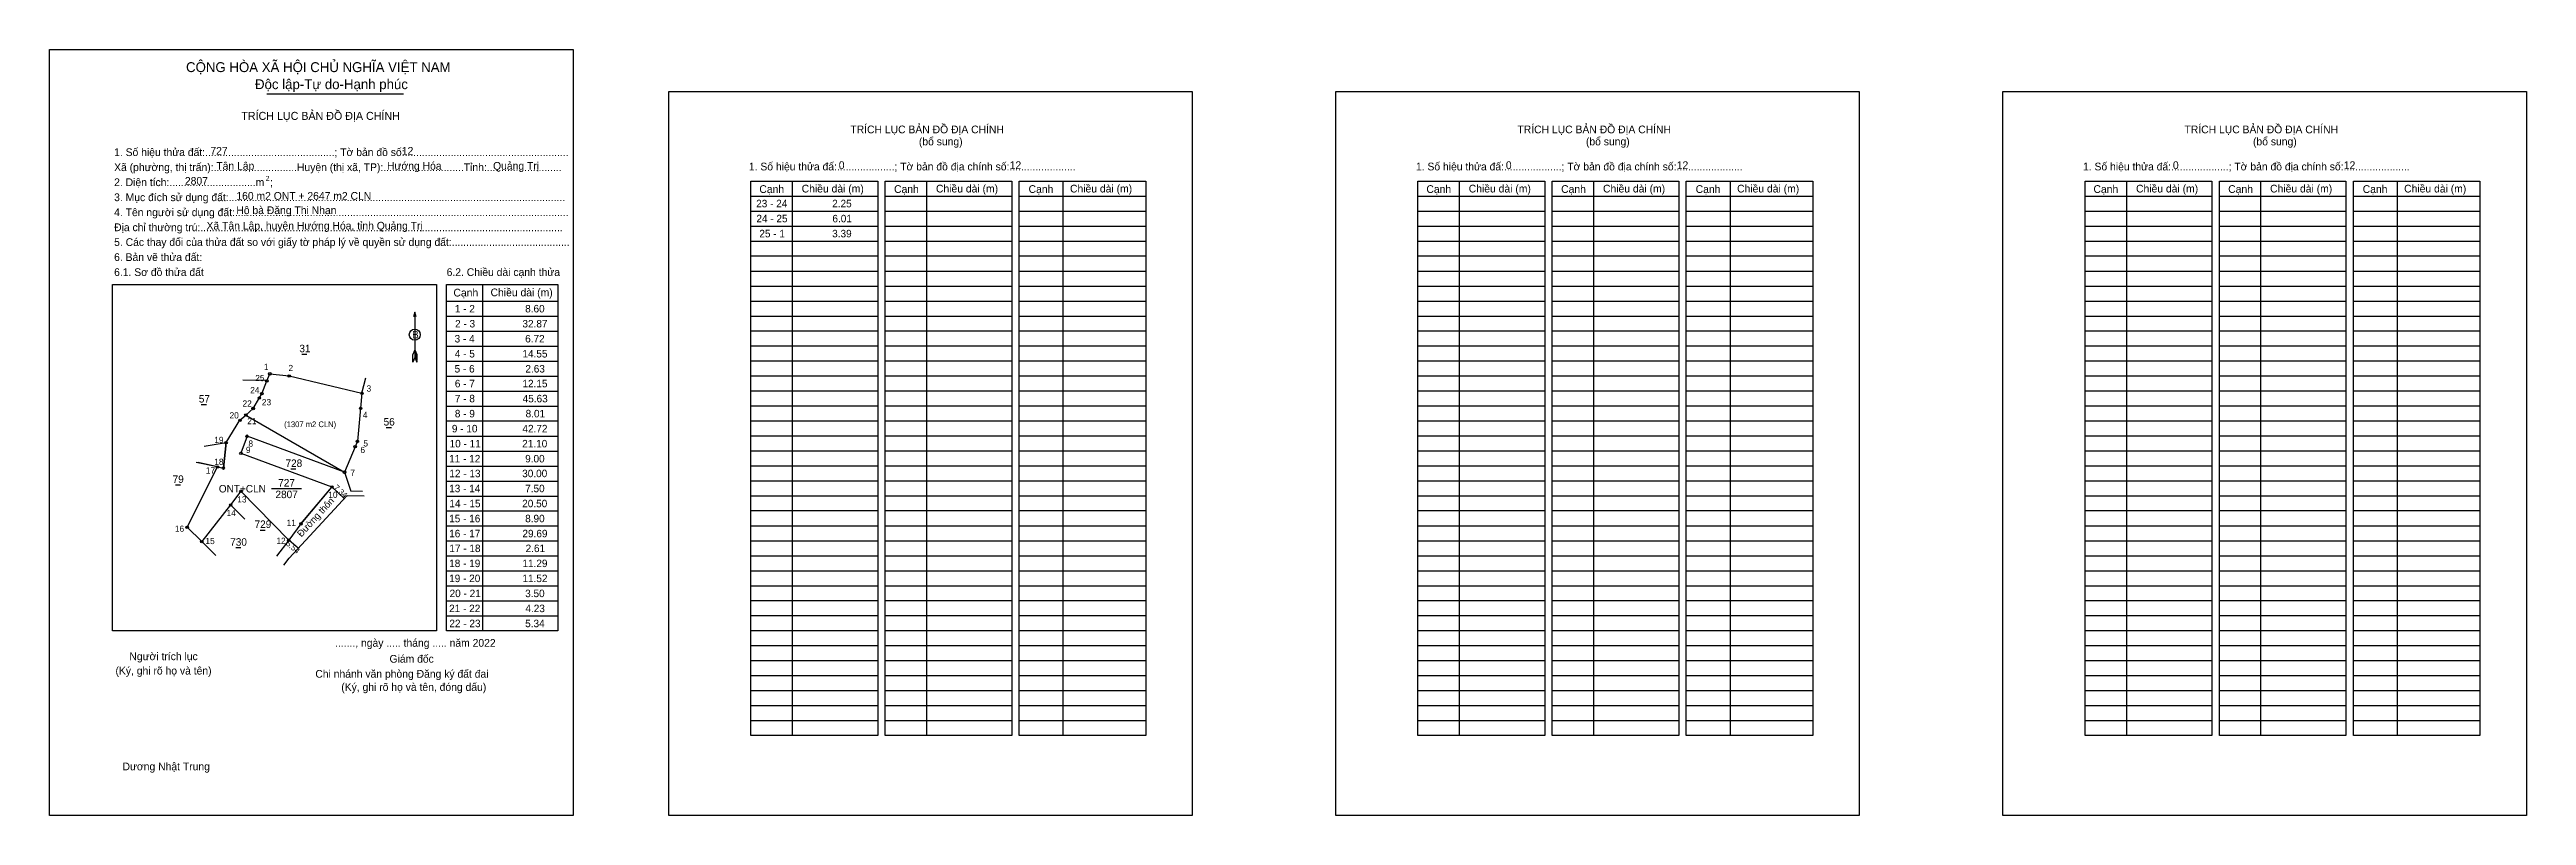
# Model space of a CAD drawing. Extents: x 547032 to 549145, y 1837343 to 1837679.
# Drawn here: x 548056 to 549145, y 1837343 to 1837679 of the extents above; entities that cross this region are included whole.
import ezdxf

# ---------------------------------------------------------------- set-up
doc = ezdxf.new("R2010")
doc.units = 0
for name, color, linetype in [('Level 1', 7, 'Continuous'), ('Level 11', 7, 'Continuous'), ('Level 13', 7, 'Continuous'), ('Level 2', 7, 'Continuous'), ('Level 5', 7, 'Continuous'), ('Level 52', 7, 'Continuous'), ('Level 6', 7, 'Continuous'), ('Level 9', 7, 'Continuous')]:
    doc.layers.add(name, color=color, linetype=linetype)

msp = doc.modelspace()

# ---------------------------------------------------------------- linework, layer by layer
at = {"layer": 'Level 1'}
for p, q in [((548056.2, 1837679.1), (548056.2, 1837679.1)), ((548328.3, 1837660.7), (548328.3, 1837660.7)), ((548364.4, 1837614.7), (548420.1, 1837614.7)), ((548382.5, 1837621.3), (548382.5, 1837377.7)), ((548423.4, 1837614.7), (548479, 1837614.7)), ((548441.5, 1837621.3), (548441.5, 1837377.7)), ((548482.3, 1837614.7), (548537.9, 1837614.7)), ((548501.5, 1837621.3), (548501.5, 1837377.7)), ((548657.5, 1837614.7), (548713.2, 1837614.7)), ((548675.6, 1837621.3), (548675.6, 1837377.7)), ((548716.5, 1837614.7), (548772.1, 1837614.7)), ((548734.6, 1837621.3), (548734.6, 1837377.7)), ((548775.4, 1837614.7), (548831, 1837614.7)), ((548794.6, 1837621.3), (548794.6, 1837377.7)), ((548950.6, 1837614.7), (549006.3, 1837614.7)), ((548968.8, 1837621.3), (548968.8, 1837377.7)), ((549009.6, 1837614.7), (549065.2, 1837614.7)), ((549027.7, 1837621.3), (549027.7, 1837377.7)), ((549068.5, 1837614.7), (549124.1, 1837614.7)), ((549087.7, 1837621.3), (549087.7, 1837377.7)), ((548364.4, 1837608.1), (548420.1, 1837608.1)), ((548364.4, 1837601.5), (548420.1, 1837601.5)), ((548423.4, 1837608.1), (548479, 1837608.1)), ((548423.4, 1837601.5), (548479, 1837601.5)), ((548482.3, 1837608.1), (548537.9, 1837608.1)), ((548482.3, 1837601.5), (548537.9, 1837601.5)), ((548657.5, 1837608.1), (548713.2, 1837608.1)), ((548657.5, 1837601.5), (548713.2, 1837601.5)), ((548716.5, 1837608.1), (548772.1, 1837608.1)), ((548716.5, 1837601.5), (548772.1, 1837601.5)), ((548775.4, 1837608.1), (548831, 1837608.1)), ((548775.4, 1837601.5), (548831, 1837601.5)), ((548950.6, 1837608.1), (549006.3, 1837608.1)), ((548950.6, 1837601.5), (549006.3, 1837601.5)), ((549009.6, 1837608.1), (549065.2, 1837608.1)), ((549009.6, 1837601.5), (549065.2, 1837601.5)), ((549068.5, 1837608.1), (549124.1, 1837608.1)), ((549068.5, 1837601.5), (549124.1, 1837601.5)), ((548364.4, 1837594.9), (548420.1, 1837594.9)), ((548423.4, 1837594.9), (548479, 1837594.9)), ((548482.3, 1837594.9), (548537.9, 1837594.9)), ((548657.5, 1837594.9), (548713.2, 1837594.9)), ((548716.5, 1837594.9), (548772.1, 1837594.9)), ((548775.4, 1837594.9), (548831, 1837594.9)), ((548950.6, 1837594.9), (549006.3, 1837594.9)), ((549009.6, 1837594.9), (549065.2, 1837594.9)), ((549068.5, 1837594.9), (549124.1, 1837594.9)), ((548364.4, 1837588.4), (548420.1, 1837588.4)), ((548364.4, 1837581.8), (548420.1, 1837581.8)), ((548423.4, 1837588.4), (548479, 1837588.4)), ((548423.4, 1837581.8), (548479, 1837581.8)), ((548482.3, 1837588.4), (548537.9, 1837588.4)), ((548482.3, 1837581.8), (548537.9, 1837581.8)), ((548657.5, 1837588.4), (548713.2, 1837588.4)), ((548657.5, 1837581.8), (548713.2, 1837581.8)), ((548716.5, 1837588.4), (548772.1, 1837588.4)), ((548716.5, 1837581.8), (548772.1, 1837581.8)), ((548775.4, 1837588.4), (548831, 1837588.4)), ((548775.4, 1837581.8), (548831, 1837581.8)), ((548950.6, 1837588.4), (549006.3, 1837588.4)), ((548950.6, 1837581.8), (549006.3, 1837581.8)), ((549009.6, 1837588.4), (549065.2, 1837588.4)), ((549009.6, 1837581.8), (549065.2, 1837581.8)), ((549068.5, 1837588.4), (549124.1, 1837588.4)), ((549068.5, 1837581.8), (549124.1, 1837581.8)), ((548083.9, 1837575.9), (548083.9, 1837575.9)), ((548246.5, 1837575.9), (548246.5, 1837423.7)), ((548364.4, 1837575.2), (548420.1, 1837575.2)), ((548364.4, 1837568.6), (548420.1, 1837568.6)), ((548423.4, 1837575.2), (548479, 1837575.2)), ((548423.4, 1837568.6), (548479, 1837568.6)), ((548482.3, 1837575.2), (548537.9, 1837575.2)), ((548482.3, 1837568.6), (548537.9, 1837568.6)), ((548657.5, 1837575.2), (548713.2, 1837575.2)), ((548657.5, 1837568.6), (548713.2, 1837568.6)), ((548716.5, 1837575.2), (548772.1, 1837575.2)), ((548716.5, 1837568.6), (548772.1, 1837568.6)), ((548775.4, 1837575.2), (548831, 1837575.2)), ((548775.4, 1837568.6), (548831, 1837568.6)), ((548950.6, 1837575.2), (549006.3, 1837575.2)), ((548950.6, 1837568.6), (549006.3, 1837568.6)), ((549009.6, 1837575.2), (549065.2, 1837575.2)), ((549009.6, 1837568.6), (549065.2, 1837568.6)), ((549068.5, 1837575.2), (549124.1, 1837575.2)), ((549068.5, 1837568.6), (549124.1, 1837568.6)), ((548216.7, 1837563.7), (548216.7, 1837543.8)), ((548230.7, 1837568.5), (548279.5, 1837568.5)), ((548230.7, 1837561.9), (548279.5, 1837561.9)), ((548364.4, 1837562), (548420.1, 1837562)), ((548423.4, 1837562), (548479, 1837562)), ((548482.3, 1837562), (548537.9, 1837562)), ((548657.5, 1837562), (548713.2, 1837562)), ((548716.5, 1837562), (548772.1, 1837562)), ((548775.4, 1837562), (548831, 1837562)), ((548950.6, 1837562), (549006.3, 1837562)), ((549009.6, 1837562), (549065.2, 1837562)), ((549068.5, 1837562), (549124.1, 1837562)), ((548216.7, 1837547.1), (548215.9, 1837545.1)), ((548216.7, 1837547.1), (548217.6, 1837545.1)), ((548216.7, 1837546.8), (548217.6, 1837544.8)), ((548230.7, 1837555.3), (548279.5, 1837555.3)), ((548230.7, 1837548.8), (548279.5, 1837548.8)), ((548364.4, 1837555.5), (548420.1, 1837555.5)), ((548364.4, 1837548.9), (548420.1, 1837548.9)), ((548423.4, 1837555.5), (548479, 1837555.5)), ((548423.4, 1837548.9), (548479, 1837548.9)), ((548482.3, 1837555.5), (548537.9, 1837555.5)), ((548482.3, 1837548.9), (548537.9, 1837548.9)), ((548657.5, 1837555.5), (548713.2, 1837555.5)), ((548657.5, 1837548.9), (548713.2, 1837548.9)), ((548716.5, 1837555.5), (548772.1, 1837555.5)), ((548716.5, 1837548.9), (548772.1, 1837548.9)), ((548775.4, 1837555.5), (548831, 1837555.5)), ((548775.4, 1837548.9), (548831, 1837548.9)), ((548950.6, 1837555.5), (549006.3, 1837555.5)), ((548950.6, 1837548.9), (549006.3, 1837548.9)), ((549009.6, 1837555.5), (549065.2, 1837555.5)), ((549009.6, 1837548.9), (549065.2, 1837548.9)), ((549068.5, 1837555.5), (549124.1, 1837555.5)), ((549068.5, 1837548.9), (549124.1, 1837548.9)), ((548215.9, 1837541.8), (548215.9, 1837545.1)), ((548216.7, 1837543.8), (548215.9, 1837541.8)), ((548216.7, 1837546.5), (548217.6, 1837544.5)), ((548216.7, 1837546.3), (548217.6, 1837544.2)), ((548216.7, 1837546), (548217.6, 1837543.9)), ((548216.7, 1837545.7), (548217.6, 1837543.6)), ((548216.7, 1837545.4), (548217.6, 1837543.3)), ((548216.7, 1837545.1), (548217.6, 1837543)), ((548216.7, 1837544.8), (548217.6, 1837542.7)), ((548216.7, 1837544.5), (548217.6, 1837542.4)), ((548216.7, 1837544.2), (548217.6, 1837542.1)), ((548216.7, 1837543.8), (548217.6, 1837541.8)), ((548217.6, 1837541.8), (548217.6, 1837545.1)), ((548230.7, 1837542.2), (548279.5, 1837542.2)), ((548364.4, 1837542.3), (548420.1, 1837542.3)), ((548423.4, 1837542.3), (548479, 1837542.3)), ((548482.3, 1837542.3), (548537.9, 1837542.3)), ((548657.5, 1837542.3), (548713.2, 1837542.3)), ((548716.5, 1837542.3), (548772.1, 1837542.3)), ((548775.4, 1837542.3), (548831, 1837542.3)), ((548950.6, 1837542.3), (549006.3, 1837542.3)), ((549009.6, 1837542.3), (549065.2, 1837542.3)), ((549068.5, 1837542.3), (549124.1, 1837542.3)), ((548230.7, 1837535.6), (548279.5, 1837535.6)), ((548230.7, 1837529), (548279.5, 1837529)), ((548364.4, 1837535.7), (548420.1, 1837535.7)), ((548364.4, 1837529.1), (548420.1, 1837529.1)), ((548423.4, 1837535.7), (548479, 1837535.7)), ((548423.4, 1837529.1), (548479, 1837529.1)), ((548482.3, 1837535.7), (548537.9, 1837535.7)), ((548482.3, 1837529.1), (548537.9, 1837529.1)), ((548657.5, 1837535.7), (548713.2, 1837535.7)), ((548657.5, 1837529.1), (548713.2, 1837529.1)), ((548716.5, 1837535.7), (548772.1, 1837535.7)), ((548716.5, 1837529.1), (548772.1, 1837529.1)), ((548775.4, 1837535.7), (548831, 1837535.7)), ((548775.4, 1837529.1), (548831, 1837529.1)), ((548950.6, 1837535.7), (549006.3, 1837535.7)), ((548950.6, 1837529.1), (549006.3, 1837529.1)), ((549009.6, 1837535.7), (549065.2, 1837535.7)), ((549009.6, 1837529.1), (549065.2, 1837529.1)), ((549068.5, 1837535.7), (549124.1, 1837535.7)), ((549068.5, 1837529.1), (549124.1, 1837529.1)), ((548230.7, 1837522.4), (548279.5, 1837522.4)), ((548230.7, 1837515.9), (548279.5, 1837515.9)), ((548364.4, 1837522.5), (548420.1, 1837522.5)), ((548364.4, 1837516), (548420.1, 1837516)), ((548423.4, 1837522.5), (548479, 1837522.5)), ((548423.4, 1837516), (548479, 1837516)), ((548482.3, 1837522.5), (548537.9, 1837522.5)), ((548482.3, 1837516), (548537.9, 1837516)), ((548657.5, 1837522.5), (548713.2, 1837522.5)), ((548657.5, 1837516), (548713.2, 1837516)), ((548716.5, 1837522.5), (548772.1, 1837522.5)), ((548716.5, 1837516), (548772.1, 1837516)), ((548775.4, 1837522.5), (548831, 1837522.5)), ((548775.4, 1837516), (548831, 1837516)), ((548950.6, 1837522.5), (549006.3, 1837522.5)), ((548950.6, 1837516), (549006.3, 1837516)), ((549009.6, 1837522.5), (549065.2, 1837522.5)), ((549009.6, 1837516), (549065.2, 1837516)), ((549068.5, 1837522.5), (549124.1, 1837522.5)), ((549068.5, 1837516), (549124.1, 1837516)), ((548230.7, 1837509.3), (548279.5, 1837509.3)), ((548364.4, 1837509.4), (548420.1, 1837509.4)), ((548423.4, 1837509.4), (548479, 1837509.4)), ((548482.3, 1837509.4), (548537.9, 1837509.4)), ((548657.5, 1837509.4), (548713.2, 1837509.4)), ((548716.5, 1837509.4), (548772.1, 1837509.4)), ((548775.4, 1837509.4), (548831, 1837509.4)), ((548950.6, 1837509.4), (549006.3, 1837509.4)), ((549009.6, 1837509.4), (549065.2, 1837509.4)), ((549068.5, 1837509.4), (549124.1, 1837509.4)), ((548230.7, 1837502.7), (548279.5, 1837502.7)), ((548230.7, 1837496.1), (548279.5, 1837496.1)), ((548364.4, 1837502.8), (548420.1, 1837502.8)), ((548364.4, 1837496.2), (548420.1, 1837496.2)), ((548423.4, 1837502.8), (548479, 1837502.8)), ((548423.4, 1837496.2), (548479, 1837496.2)), ((548482.3, 1837502.8), (548537.9, 1837502.8)), ((548482.3, 1837496.2), (548537.9, 1837496.2)), ((548657.5, 1837502.8), (548713.2, 1837502.8)), ((548657.5, 1837496.2), (548713.2, 1837496.2)), ((548716.5, 1837502.8), (548772.1, 1837502.8)), ((548716.5, 1837496.2), (548772.1, 1837496.2)), ((548775.4, 1837502.8), (548831, 1837502.8)), ((548775.4, 1837496.2), (548831, 1837496.2)), ((548950.6, 1837502.8), (549006.3, 1837502.8)), ((548950.6, 1837496.2), (549006.3, 1837496.2)), ((549009.6, 1837502.8), (549065.2, 1837502.8)), ((549009.6, 1837496.2), (549065.2, 1837496.2)), ((549068.5, 1837502.8), (549124.1, 1837502.8)), ((549068.5, 1837496.2), (549124.1, 1837496.2)), ((548230.7, 1837489.5), (548279.5, 1837489.5)), ((548230.7, 1837482.9), (548279.5, 1837482.9)), ((548364.4, 1837489.6), (548420.1, 1837489.6)), ((548364.4, 1837483), (548420.1, 1837483)), ((548423.4, 1837489.6), (548479, 1837489.6)), ((548423.4, 1837483), (548479, 1837483)), ((548482.3, 1837489.6), (548537.9, 1837489.6)), ((548482.3, 1837483), (548537.9, 1837483)), ((548657.5, 1837489.6), (548713.2, 1837489.6)), ((548657.5, 1837483), (548713.2, 1837483)), ((548716.5, 1837489.6), (548772.1, 1837489.6)), ((548716.5, 1837483), (548772.1, 1837483)), ((548775.4, 1837489.6), (548831, 1837489.6)), ((548775.4, 1837483), (548831, 1837483)), ((548950.6, 1837489.6), (549006.3, 1837489.6)), ((548950.6, 1837483), (549006.3, 1837483)), ((549009.6, 1837489.6), (549065.2, 1837489.6)), ((549009.6, 1837483), (549065.2, 1837483)), ((549068.5, 1837489.6), (549124.1, 1837489.6)), ((549068.5, 1837483), (549124.1, 1837483)), ((548230.7, 1837476.4), (548279.5, 1837476.4)), ((548364.4, 1837476.5), (548420.1, 1837476.5)), ((548423.4, 1837476.5), (548479, 1837476.5)), ((548482.3, 1837476.5), (548537.9, 1837476.5)), ((548657.5, 1837476.5), (548713.2, 1837476.5)), ((548716.5, 1837476.5), (548772.1, 1837476.5)), ((548775.4, 1837476.5), (548831, 1837476.5)), ((548950.6, 1837476.5), (549006.3, 1837476.5)), ((549009.6, 1837476.5), (549065.2, 1837476.5)), ((549068.5, 1837476.5), (549124.1, 1837476.5)), ((548230.7, 1837469.8), (548279.5, 1837469.8)), ((548230.7, 1837463.2), (548279.5, 1837463.2)), ((548364.4, 1837469.9), (548420.1, 1837469.9)), ((548364.4, 1837463.3), (548420.1, 1837463.3)), ((548423.4, 1837469.9), (548479, 1837469.9)), ((548423.4, 1837463.3), (548479, 1837463.3)), ((548482.3, 1837469.9), (548537.9, 1837469.9)), ((548482.3, 1837463.3), (548537.9, 1837463.3)), ((548657.5, 1837469.9), (548713.2, 1837469.9)), ((548657.5, 1837463.3), (548713.2, 1837463.3)), ((548716.5, 1837469.9), (548772.1, 1837469.9)), ((548716.5, 1837463.3), (548772.1, 1837463.3)), ((548775.4, 1837469.9), (548831, 1837469.9)), ((548775.4, 1837463.3), (548831, 1837463.3)), ((548950.6, 1837469.9), (549006.3, 1837469.9)), ((548950.6, 1837463.3), (549006.3, 1837463.3)), ((549009.6, 1837469.9), (549065.2, 1837469.9)), ((549009.6, 1837463.3), (549065.2, 1837463.3)), ((549068.5, 1837469.9), (549124.1, 1837469.9)), ((549068.5, 1837463.3), (549124.1, 1837463.3)), ((548230.7, 1837456.6), (548279.5, 1837456.6)), ((548230.7, 1837450), (548279.5, 1837450)), ((548364.4, 1837456.7), (548420.1, 1837456.7)), ((548364.4, 1837450.1), (548420.1, 1837450.1)), ((548423.4, 1837456.7), (548479, 1837456.7)), ((548423.4, 1837450.1), (548479, 1837450.1)), ((548482.3, 1837456.7), (548537.9, 1837456.7)), ((548482.3, 1837450.1), (548537.9, 1837450.1)), ((548657.5, 1837456.7), (548713.2, 1837456.7)), ((548657.5, 1837450.1), (548713.2, 1837450.1)), ((548716.5, 1837456.7), (548772.1, 1837456.7)), ((548716.5, 1837450.1), (548772.1, 1837450.1)), ((548775.4, 1837456.7), (548831, 1837456.7)), ((548775.4, 1837450.1), (548831, 1837450.1)), ((548950.6, 1837456.7), (549006.3, 1837456.7)), ((548950.6, 1837450.1), (549006.3, 1837450.1)), ((549009.6, 1837456.7), (549065.2, 1837456.7)), ((549009.6, 1837450.1), (549065.2, 1837450.1)), ((549068.5, 1837456.7), (549124.1, 1837456.7)), ((549068.5, 1837450.1), (549124.1, 1837450.1)), ((548230.7, 1837443.4), (548279.5, 1837443.4)), ((548364.4, 1837443.5), (548420.1, 1837443.5)), ((548423.4, 1837443.5), (548479, 1837443.5)), ((548482.3, 1837443.5), (548537.9, 1837443.5)), ((548657.5, 1837443.5), (548713.2, 1837443.5)), ((548716.5, 1837443.5), (548772.1, 1837443.5)), ((548775.4, 1837443.5), (548831, 1837443.5)), ((548950.6, 1837443.5), (549006.3, 1837443.5)), ((549009.6, 1837443.5), (549065.2, 1837443.5)), ((549068.5, 1837443.5), (549124.1, 1837443.5)), ((548230.7, 1837436.9), (548279.5, 1837436.9)), ((548230.7, 1837430.3), (548279.5, 1837430.3)), ((548364.4, 1837437), (548420.1, 1837437)), ((548364.4, 1837430.4), (548420.1, 1837430.4)), ((548423.4, 1837437), (548479, 1837437)), ((548423.4, 1837430.4), (548479, 1837430.4)), ((548482.3, 1837437), (548537.9, 1837437)), ((548482.3, 1837430.4), (548537.9, 1837430.4)), ((548657.5, 1837437), (548713.2, 1837437)), ((548657.5, 1837430.4), (548713.2, 1837430.4)), ((548716.5, 1837437), (548772.1, 1837437)), ((548716.5, 1837430.4), (548772.1, 1837430.4)), ((548775.4, 1837437), (548831, 1837437)), ((548775.4, 1837430.4), (548831, 1837430.4)), ((548950.6, 1837437), (549006.3, 1837437)), ((548950.6, 1837430.4), (549006.3, 1837430.4)), ((549009.6, 1837437), (549065.2, 1837437)), ((549009.6, 1837430.4), (549065.2, 1837430.4)), ((549068.5, 1837437), (549124.1, 1837437)), ((549068.5, 1837430.4), (549124.1, 1837430.4)), ((548226.3, 1837423.7), (548226.3, 1837423.7)), ((548364.4, 1837423.8), (548420.1, 1837423.8)), ((548364.4, 1837417.2), (548420.1, 1837417.2)), ((548423.4, 1837423.8), (548479, 1837423.8)), ((548423.4, 1837417.2), (548479, 1837417.2)), ((548482.3, 1837423.8), (548537.9, 1837423.8)), ((548482.3, 1837417.2), (548537.9, 1837417.2)), ((548657.5, 1837423.8), (548713.2, 1837423.8)), ((548657.5, 1837417.2), (548713.2, 1837417.2)), ((548716.5, 1837423.8), (548772.1, 1837423.8)), ((548716.5, 1837417.2), (548772.1, 1837417.2)), ((548775.4, 1837423.8), (548831, 1837423.8)), ((548775.4, 1837417.2), (548831, 1837417.2)), ((548950.6, 1837423.8), (549006.3, 1837423.8)), ((548950.6, 1837417.2), (549006.3, 1837417.2)), ((549009.6, 1837423.8), (549065.2, 1837423.8)), ((549009.6, 1837417.2), (549065.2, 1837417.2)), ((549068.5, 1837423.8), (549124.1, 1837423.8)), ((549068.5, 1837417.2), (549124.1, 1837417.2)), ((548364.4, 1837410.6), (548420.1, 1837410.6)), ((548423.4, 1837410.6), (548479, 1837410.6)), ((548482.3, 1837410.6), (548537.9, 1837410.6)), ((548657.5, 1837410.6), (548713.2, 1837410.6)), ((548716.5, 1837410.6), (548772.1, 1837410.6)), ((548775.4, 1837410.6), (548831, 1837410.6)), ((548950.6, 1837410.6), (549006.3, 1837410.6)), ((549009.6, 1837410.6), (549065.2, 1837410.6)), ((549068.5, 1837410.6), (549124.1, 1837410.6)), ((548364.4, 1837404), (548420.1, 1837404)), ((548364.4, 1837397.5), (548420.1, 1837397.5)), ((548423.4, 1837404), (548479, 1837404)), ((548423.4, 1837397.5), (548479, 1837397.5)), ((548482.3, 1837404), (548537.9, 1837404)), ((548482.3, 1837397.5), (548537.9, 1837397.5)), ((548657.5, 1837404), (548713.2, 1837404)), ((548657.5, 1837397.5), (548713.2, 1837397.5)), ((548716.5, 1837404), (548772.1, 1837404)), ((548716.5, 1837397.5), (548772.1, 1837397.5)), ((548775.4, 1837404), (548831, 1837404)), ((548775.4, 1837397.5), (548831, 1837397.5)), ((548950.6, 1837404), (549006.3, 1837404)), ((548950.6, 1837397.5), (549006.3, 1837397.5)), ((549009.6, 1837404), (549065.2, 1837404)), ((549009.6, 1837397.5), (549065.2, 1837397.5)), ((549068.5, 1837404), (549124.1, 1837404)), ((549068.5, 1837397.5), (549124.1, 1837397.5)), ((548364.4, 1837390.9), (548420.1, 1837390.9)), ((548364.4, 1837384.3), (548420.1, 1837384.3)), ((548423.4, 1837390.9), (548479, 1837390.9)), ((548423.4, 1837384.3), (548479, 1837384.3)), ((548482.3, 1837390.9), (548537.9, 1837390.9)), ((548482.3, 1837384.3), (548537.9, 1837384.3)), ((548657.5, 1837390.9), (548713.2, 1837390.9)), ((548657.5, 1837384.3), (548713.2, 1837384.3)), ((548716.5, 1837390.9), (548772.1, 1837390.9)), ((548716.5, 1837384.3), (548772.1, 1837384.3)), ((548775.4, 1837390.9), (548831, 1837390.9)), ((548775.4, 1837384.3), (548831, 1837384.3)), ((548950.6, 1837390.9), (549006.3, 1837390.9)), ((548950.6, 1837384.3), (549006.3, 1837384.3)), ((549009.6, 1837390.9), (549065.2, 1837390.9)), ((549009.6, 1837384.3), (549065.2, 1837384.3)), ((549068.5, 1837390.9), (549124.1, 1837390.9)), ((549068.5, 1837384.3), (549124.1, 1837384.3)), ((548286.3, 1837342.6), (548286.3, 1837342.6)), ((548558.3, 1837342.6), (548558.3, 1837342.6))]:
    msp.add_line(p, q, dxfattribs=at)
for points in [[(548364.4, 1837621.3), (548420.1, 1837621.3), (548420.1, 1837377.7), (548364.4, 1837377.7)], [(548423.4, 1837621.3), (548479, 1837621.3), (548479, 1837377.7), (548423.4, 1837377.7)], [(548482.3, 1837621.3), (548537.9, 1837621.3), (548537.9, 1837377.7), (548482.3, 1837377.7)], [(548657.5, 1837621.3), (548713.2, 1837621.3), (548713.2, 1837377.7), (548657.5, 1837377.7)], [(548716.5, 1837621.3), (548772.1, 1837621.3), (548772.1, 1837377.7), (548716.5, 1837377.7)], [(548775.4, 1837621.3), (548831, 1837621.3), (548831, 1837377.7), (548775.4, 1837377.7)], [(548950.6, 1837621.3), (549006.3, 1837621.3), (549006.3, 1837377.7), (548950.6, 1837377.7)], [(549009.6, 1837621.3), (549065.2, 1837621.3), (549065.2, 1837377.7), (549009.6, 1837377.7)], [(549068.5, 1837621.3), (549124.1, 1837621.3), (549124.1, 1837377.7), (549068.5, 1837377.7)], [(548083.9, 1837575.9), (548226.3, 1837575.9), (548226.3, 1837423.7), (548083.9, 1837423.7)], [(548230.7, 1837575.9), (548279.5, 1837575.9), (548279.5, 1837423.7), (548230.7, 1837423.7)]]:
    msp.add_lwpolyline(points, close=True, dxfattribs=at)
msp.add_lwpolyline([(548217.3, 1837561.6), (548216.7, 1837563.7), (548216.2, 1837561.6)], dxfattribs=at)
msp.add_circle((548216.7, 1837553.8), 2.43, dxfattribs=at)
at = {"layer": 'Level 11'}
for centre in [(548153, 1837536.6), (548161.5, 1837535.7), (548148.4, 1837526), (548149.5, 1837527.9), (548151.7, 1837533.5), (548193.5, 1837528.1), (548139.9, 1837516.2), (548142.5, 1837518.5), (548145.7, 1837521.4), (548192.9, 1837521.5), (548133.8, 1837506.4), (548143, 1837509.2), (548190.5, 1837504.6), (548191.5, 1837507), (548130, 1837495.7), (548132.6, 1837495.2), (548140.3, 1837501.7), (548185.8, 1837493.4), (548140.3, 1837485), (548180.3, 1837486.9), (548135.8, 1837479), (548135.8, 1837479), (548166.7, 1837470.7), (548116.7, 1837469.2), (548123.1, 1837462.9), (548161.3, 1837463.5)]:
    msp.add_circle(centre, 0.549, dxfattribs=at)
at = {"layer": 'Level 13'}
msp.add_line((548151.7, 1837659.6), (548211.7, 1837659.6), dxfattribs=at)
at = {"layer": 'Level 2'}
for points in [[(548056.2, 1837679.1), (548286.3, 1837679.1), (548286.3, 1837342.6), (548056.2, 1837342.6)], [(548328.3, 1837660.7), (548558.3, 1837660.7), (548558.3, 1837342.6), (548328.3, 1837342.6)], [(548621.4, 1837660.7), (548851.4, 1837660.7), (548851.4, 1837342.6), (548621.4, 1837342.6)], [(548914.5, 1837660.7), (549144.5, 1837660.7), (549144.5, 1837342.6), (548914.5, 1837342.6)]]:
    msp.add_lwpolyline(points, close=True, dxfattribs=at)
at = {"layer": 'Level 5'}
for p, q in [((548167, 1837545.2), (548169.3, 1837545.2)), ((548193.5, 1837528.1), (548195.2, 1837534.9)), ((548122.9, 1837523.1), (548125.2, 1837523.1)), ((548142.5, 1837518.5), (548185.8, 1837493.4)), ((548204.2, 1837513), (548206.5, 1837513)), ((548130, 1837495.7), (548120.7, 1837497.7)), ((548130, 1837495.7), (548121.5, 1837497.6)), ((548162.2, 1837494.9), (548164.5, 1837494.9)), ((548185.8, 1837493.4), (548188.6, 1837485)), ((548111.5, 1837487.9), (548113.7, 1837487.9)), ((548166.7, 1837470.7), (548179.4, 1837485.8)), ((548180.3, 1837486.9), (548185.7, 1837481.9)), ((548194.4, 1837482.9), (548187, 1837483)), ((548193.8, 1837484.9), (548188.6, 1837485)), ((548135.8, 1837479), (548142, 1837472.7)), ((548123.1, 1837462.9), (548129.3, 1837456.8)), ((548138.1, 1837460.3), (548140.3, 1837460.3)), ((548148.7, 1837468), (548150.9, 1837468)), ((548161.3, 1837463.5), (548156, 1837456.5)), ((548165.5, 1837460), (548161.3, 1837463.5))]:
    msp.add_line(p, q, dxfattribs=at)
msp.add_lwpolyline([(548135.8, 1837479), (548123.1, 1837462.9), (548116.7, 1837469.2), (548130, 1837495.7), (548132.6, 1837495.2), (548133.8, 1837506.4), (548139.9, 1837516.2), (548142.5, 1837518.5), (548145.7, 1837521.4), (548148.4, 1837526), (548149.5, 1837527.9), (548151.7, 1837533.5), (548153, 1837536.6), (548161.5, 1837535.7), (548193.5, 1837528.1), (548192.9, 1837521.5), (548191.5, 1837507), (548190.5, 1837504.6), (548185.8, 1837493.4), (548143, 1837509.2), (548140.3, 1837501.7), (548180.3, 1837486.9), (548166.7, 1837470.7), (548161.3, 1837463.5), (548140.3, 1837485)], close=True, dxfattribs=at)
for points in [[(548141.1, 1837534), (548150.8, 1837533.9), (548151.7, 1837533.5)], [(548124.2, 1837504.8), (548133.8, 1837506.4), (548132.6, 1837495.2)], [(548159.1, 1837452.5), (548161.5, 1837455.6), (548161.5, 1837455.6), (548186.8, 1837483), (548187, 1837483)]]:
    msp.add_lwpolyline(points, dxfattribs=at)
at = {"layer": 'Level 9'}
msp.add_line((548153.7, 1837486.2), (548166.9, 1837486.2), dxfattribs=at)

# ---------------------------------------------------------------- texts
at = {"layer": 'Level 1'}
for s, height, p in [('TRÍCH LỤC BẢN ĐỒ ĐỊA CHÍNH', 3.511, (548140.5, 1837648.2)), ('TRÍCH LỤC BẢN ĐỒ ĐỊA CHÍNH', 3.401, (548408.1, 1837642.3)), ('TRÍCH LỤC BẢN ĐỒ ĐỊA CHÍNH', 3.401, (548701.2, 1837642.3)), ('TRÍCH LỤC BẢN ĐỒ ĐỊA CHÍNH', 3.401, (548994.3, 1837642.3)), ('1. Số hiệu thửa đất:.............................................; Tờ bản đồ số:.........................................................', 3.4011, (548084.6, 1837632.3)), ('(bổ sung)', 3.4, (548438.2, 1837637)), ('(bổ sung)', 3.4, (548731.3, 1837637)), ('(bổ sung)', 3.4, (549024.4, 1837637)), ('Xã (phường, thị trấn):.............................Huyện (thị xã, TP):............................Tỉnh:..........................', 3.4011, (548084.6, 1837625.7)), ('2', 2.19, (548151.2, 1837621.4)), ('1. Số hiệu thửa đấ:....................; Tờ bản đồ địa chính số:.......................', 3.401, (548363.5, 1837626)), ('1. Số hiệu thửa đấ:....................; Tờ bản đồ địa chính số:.......................', 3.401, (548656.6, 1837626)), ('1. Số hiệu thửa đấ:....................; Tờ bản đồ địa chính số:.......................', 3.401, (548949.7, 1837626)), ('2. Diện tích:..............................m  ;', 3.401, (548084.6, 1837619.1)), ('3. Mục đích sử dụng đất:.....................................................................................................................', 3.4011, (548084.6, 1837612.5)), ('Cạnh', 3.4, (548368.1, 1837616.1)), ('Chiều dài (m)', 3.401, (548386.7, 1837616.3)), ('Cạnh', 3.4, (548427.3, 1837616.1)), ('Chiều dài (m)', 3.401, (548445.7, 1837616.3)), ('Cạnh', 3.4, (548486.4, 1837616.1)), ('Chiều dài (m)', 3.401, (548504.6, 1837616.3)), ('Cạnh', 3.4, (548661.2, 1837616.1)), ('Chiều dài (m)', 3.401, (548679.8, 1837616.3)), ('Cạnh', 3.4, (548720.4, 1837616.1)), ('Chiều dài (m)', 3.401, (548738.8, 1837616.3)), ('Cạnh', 3.4, (548779.5, 1837616.1)), ('Chiều dài (m)', 3.401, (548797.7, 1837616.3)), ('Cạnh', 3.4, (548954.3, 1837616.1)), ('Chiều dài (m)', 3.401, (548973, 1837616.3)), ('Cạnh', 3.4, (549013.5, 1837616.1)), ('Chiều dài (m)', 3.401, (549031.9, 1837616.3)), ('Cạnh', 3.4, (549072.6, 1837616.1)), ('Chiều dài (m)', 3.401, (549090.8, 1837616.3)), ('Địa chỉ thường trú:..............................................................................................................................', 3.4011, (548084.6, 1837599.3)), ('4. Tên người sử dụng đất:....................................................................................................................', 3.4011, (548084.6, 1837605.9)), ('5. Các thay đổi của thửa đất so với giấy tờ pháp lý về quyền sử dụng đất:.........................................', 3.4011, (548084.6, 1837592.8)), ('6. Bản vẽ thửa đất:', 3.401, (548084.6, 1837586.2)), ('6.1. Sơ đồ thửa đất', 3.401, (548084.6, 1837579.6)), ('6.2. Chiều dài cạnh thửa', 3.401, (548230.7, 1837579.6)), ('Cạnh', 3.4, (548233.7, 1837570.6)), ('Chiều dài (m)', 3.401, (548250, 1837570.7)), ('B', 3.29, (548215.5, 1837552.2)), ('......., ngày ..... tháng ..... năm 2022', 3.401, (548181.7, 1837416.7)), ('(Ký, ghi rõ họ và tên)', 3.401, (548085.2, 1837404.5)), ('Người trích lục', 3.401, (548091.3, 1837410.8)), ('Chi nhánh văn phòng Đăng ký đất đai', 3.401, (548173, 1837403.1)), ('Giám đốc', 3.4, (548205.6, 1837409.7)), ('(Ký, ghi rõ họ và tên, đóng dấu)', 3.401, (548184.4, 1837397.3)), ('Dương Nhật Trung', 3.401, (548088.3, 1837362.4))]:
    msp.add_text(s, height=height, dxfattribs=at).set_placement(p)
at = {"layer": 'Level 13'}
for s, height, p in [('CỘNG HÒA XÃ HỘI CHỦ NGHĨA VIỆT NAM', 4.345, (548116.2, 1837669.2)), ('Độc lập-Tự do-Hạnh phúc', 4.345, (548146.5, 1837661.7)), ('ONT+CLN', 3.29, (548130.6, 1837484.5)), ('2807', 3.29, (548155.5, 1837482)), ('727', 3.29, (548156.7, 1837487.1))]:
    msp.add_text(s, height=height, dxfattribs=at).set_placement(p)
at = {"layer": 'Level 5'}
for s, height, p in [('31', 3.29, (548166, 1837546.1)), ('25', 2.74, (548146.6, 1837533.4)), ('1', 2.74, (548150.4, 1837538.3)), ('2', 2.74, (548161.2, 1837537.8)), ('57', 3.29, (548121.8, 1837524)), ('24', 2.74, (548144.4, 1837528.1)), ('23', 2.74, (548149.5, 1837522.8)), ('3', 2.74, (548195.5, 1837528.8)), ('20', 2.74, (548135.3, 1837517)), ('22', 2.74, (548141, 1837522.2)), ('21', 2.74, (548143.1, 1837514.5)), ('(1307 m2 CLN)', 2.5, (548159.3, 1837513.2)), ('4', 2.74, (548193.9, 1837517.2)), ('56', 3.29, (548203, 1837513.9)), ('19', 2.74, (548128.6, 1837506.2)), ('D', 0.011, (548133.8, 1837506.4)), ('D', 0.011, (548133.8, 1837506.4)), ('D', 0.011, (548133.8, 1837506.4)), ('D', 0.011, (548133.8, 1837506.4)), ('D', 0.011, (548133.8, 1837506.4)), ('D', 0.011, (548133.8, 1837506.4)), ('9', 2.74, (548142.5, 1837501.8)), ('8', 2.74, (548143.6, 1837504.6)), ('6', 2.74, (548192.8, 1837501.8)), ('5', 2.74, (548194.1, 1837504.7)), ('17', 2.74, (548124.9, 1837492.8)), ('18', 2.74, (548128.6, 1837496.6)), ('D', 0.011, (548132.6, 1837495.2)), ('D', 0.011, (548132.6, 1837495.2)), ('D', 0.011, (548132.6, 1837495.2)), ('D', 0.011, (548132.6, 1837495.2)), ('D', 0.011, (548132.6, 1837495.2)), ('D', 0.011, (548132.6, 1837495.2)), ('728', 3.29, (548159.9, 1837495.7)), ('7', 2.74, (548188.4, 1837491.8)), ('79', 3.29, (548110.3, 1837488.7)), ('13', 2.74, (548138.7, 1837480.1)), ('10', 2.74, (548178.7, 1837482.1)), ('14', 2.74, (548134, 1837474.1)), ('729', 3.29, (548146.3, 1837468.9)), ('11', 2.74, (548160.4, 1837469.8)), ('D', 0.011, (548166.7, 1837470.7)), ('D', 0.011, (548166.7, 1837470.7)), ('D', 0.011, (548166.7, 1837470.7)), ('D', 0.011, (548166.7, 1837470.7)), ('D', 0.011, (548166.7, 1837470.7)), ('D', 0.011, (548166.7, 1837470.7)), ('16', 2.74, (548111.3, 1837467.2)), ('15', 2.74, (548124.7, 1837461.8)), ('730', 3.29, (548135.6, 1837461.1)), ('12', 2.74, (548155.9, 1837461.9))]:
    msp.add_text(s, height=height, dxfattribs=at).set_placement(p)
for s, height, rotation, p in [('Đường thôn', 3, 47.36, (548166.9, 1837464.7)), ('7.34', 2.5, 317.4041, (548180.9, 1837486.3)), ('5.54', 2.5, 319.7845, (548159.9, 1837461.6))]:
    msp.add_text(s, height=height, rotation=rotation, dxfattribs=at).set_placement(p)
at = {"layer": 'Level 52'}
for s, p in [('23 - 24', (548366.7, 1837609.8)), ('2.25', (548400.1, 1837609.8)), ('24 - 25', (548366.8, 1837603.2)), ('6.01', (548400.2, 1837603.2)), ('25 - 1', (548368.1, 1837596.6)), ('3.39', (548400.1, 1837596.6)), ('1 - 2', (548234.3, 1837563.6)), ('2 - 3', (548234.4, 1837557)), ('32.87', (548264, 1837557)), ('8.60', (548265.2, 1837563.6)), ('3 - 4', (548234.2, 1837550.4)), ('4 - 5', (548234.3, 1837543.8)), ('14.55', (548264, 1837543.8)), ('6.72', (548265.2, 1837550.4)), ('5 - 6', (548234.2, 1837537.2)), ('2.63', (548265.3, 1837537.2)), ('6 - 7', (548234.3, 1837530.7)), ('7 - 8', (548234.3, 1837524.1)), ('45.63', (548264.1, 1837524.1)), ('12.15', (548264, 1837530.7)), ('9 - 10', (548233, 1837510.9)), ('8 - 9', (548234.3, 1837517.5)), ('42.72', (548264, 1837510.9)), ('8.01', (548265.4, 1837517.5)), ('10 - 11', (548232, 1837504.3)), ('21.10', (548263.9, 1837504.3)), ('11 - 12', (548231.8, 1837497.7)), ('12 - 13', (548231.9, 1837491.2)), ('30.00', (548263.9, 1837491.2)), ('9.00', (548265.2, 1837497.7)), ('13 - 14', (548231.8, 1837484.6)), ('7.50', (548265.2, 1837484.6)), ('14 - 15', (548231.9, 1837478)), ('15 - 16', (548231.8, 1837471.4)), ('20.50', (548263.9, 1837478)), ('8.90', (548265.2, 1837471.4)), ('16 - 17', (548231.8, 1837464.8)), ('17 - 18', (548231.9, 1837458.3)), ('29.69', (548264, 1837464.8)), ('2.61', (548265.4, 1837458.3)), ('18 - 19', (548231.8, 1837451.7)), ('11.29', (548264, 1837451.7)), ('19 - 20', (548231.8, 1837445.1)), ('20 - 21', (548232, 1837438.5)), ('11.52', (548264, 1837445.1)), ('3.50', (548265.2, 1837438.5)), ('21 - 22', (548231.8, 1837431.9)), ('22 - 23', (548231.9, 1837425.3)), ('5.34', (548265.2, 1837425.3)), ('4.23', (548265.3, 1837431.9))]:
    msp.add_text(s, height=3.29, dxfattribs=at).set_placement(p)
at = {"layer": 'Level 6'}
for s, height, p in [('727', 3.4, (548126.9, 1837632.9)), ('12', 3.4, (548211, 1837632.9)), ('2807', 3.4, (548115.7, 1837619.7)), ('Tân Lập', 3.4, (548129.5, 1837626.3)), ('Hướng Hóa', 3.4, (548204.5, 1837626.3)), ('Quảng Trị', 3.4, (548251.1, 1837626.3)), ('0', 3.4, (548403, 1837626.6)), ('12', 3.4, (548478.1, 1837626.6)), ('0', 3.4, (548696.1, 1837626.6)), ('12', 3.4, (548771.2, 1837626.6)), ('0', 3.4, (548989.2, 1837626.6)), ('12', 3.4, (549064.3, 1837626.6)), ('160 m2 ONT + 2647 m2 CLN', 3.401, (548138.3, 1837613.1)), ('Xã Tân Lập, huyện Hướng Hóa, tỉnh Quảng Trị', 3.401, (548125.2, 1837600)), ('Hộ bà Đặng Thị Nhạn', 3.401, (548138.3, 1837606.8))]:
    msp.add_text(s, height=height, dxfattribs=at).set_placement(p)

doc.saveas('drawing.dxf')
